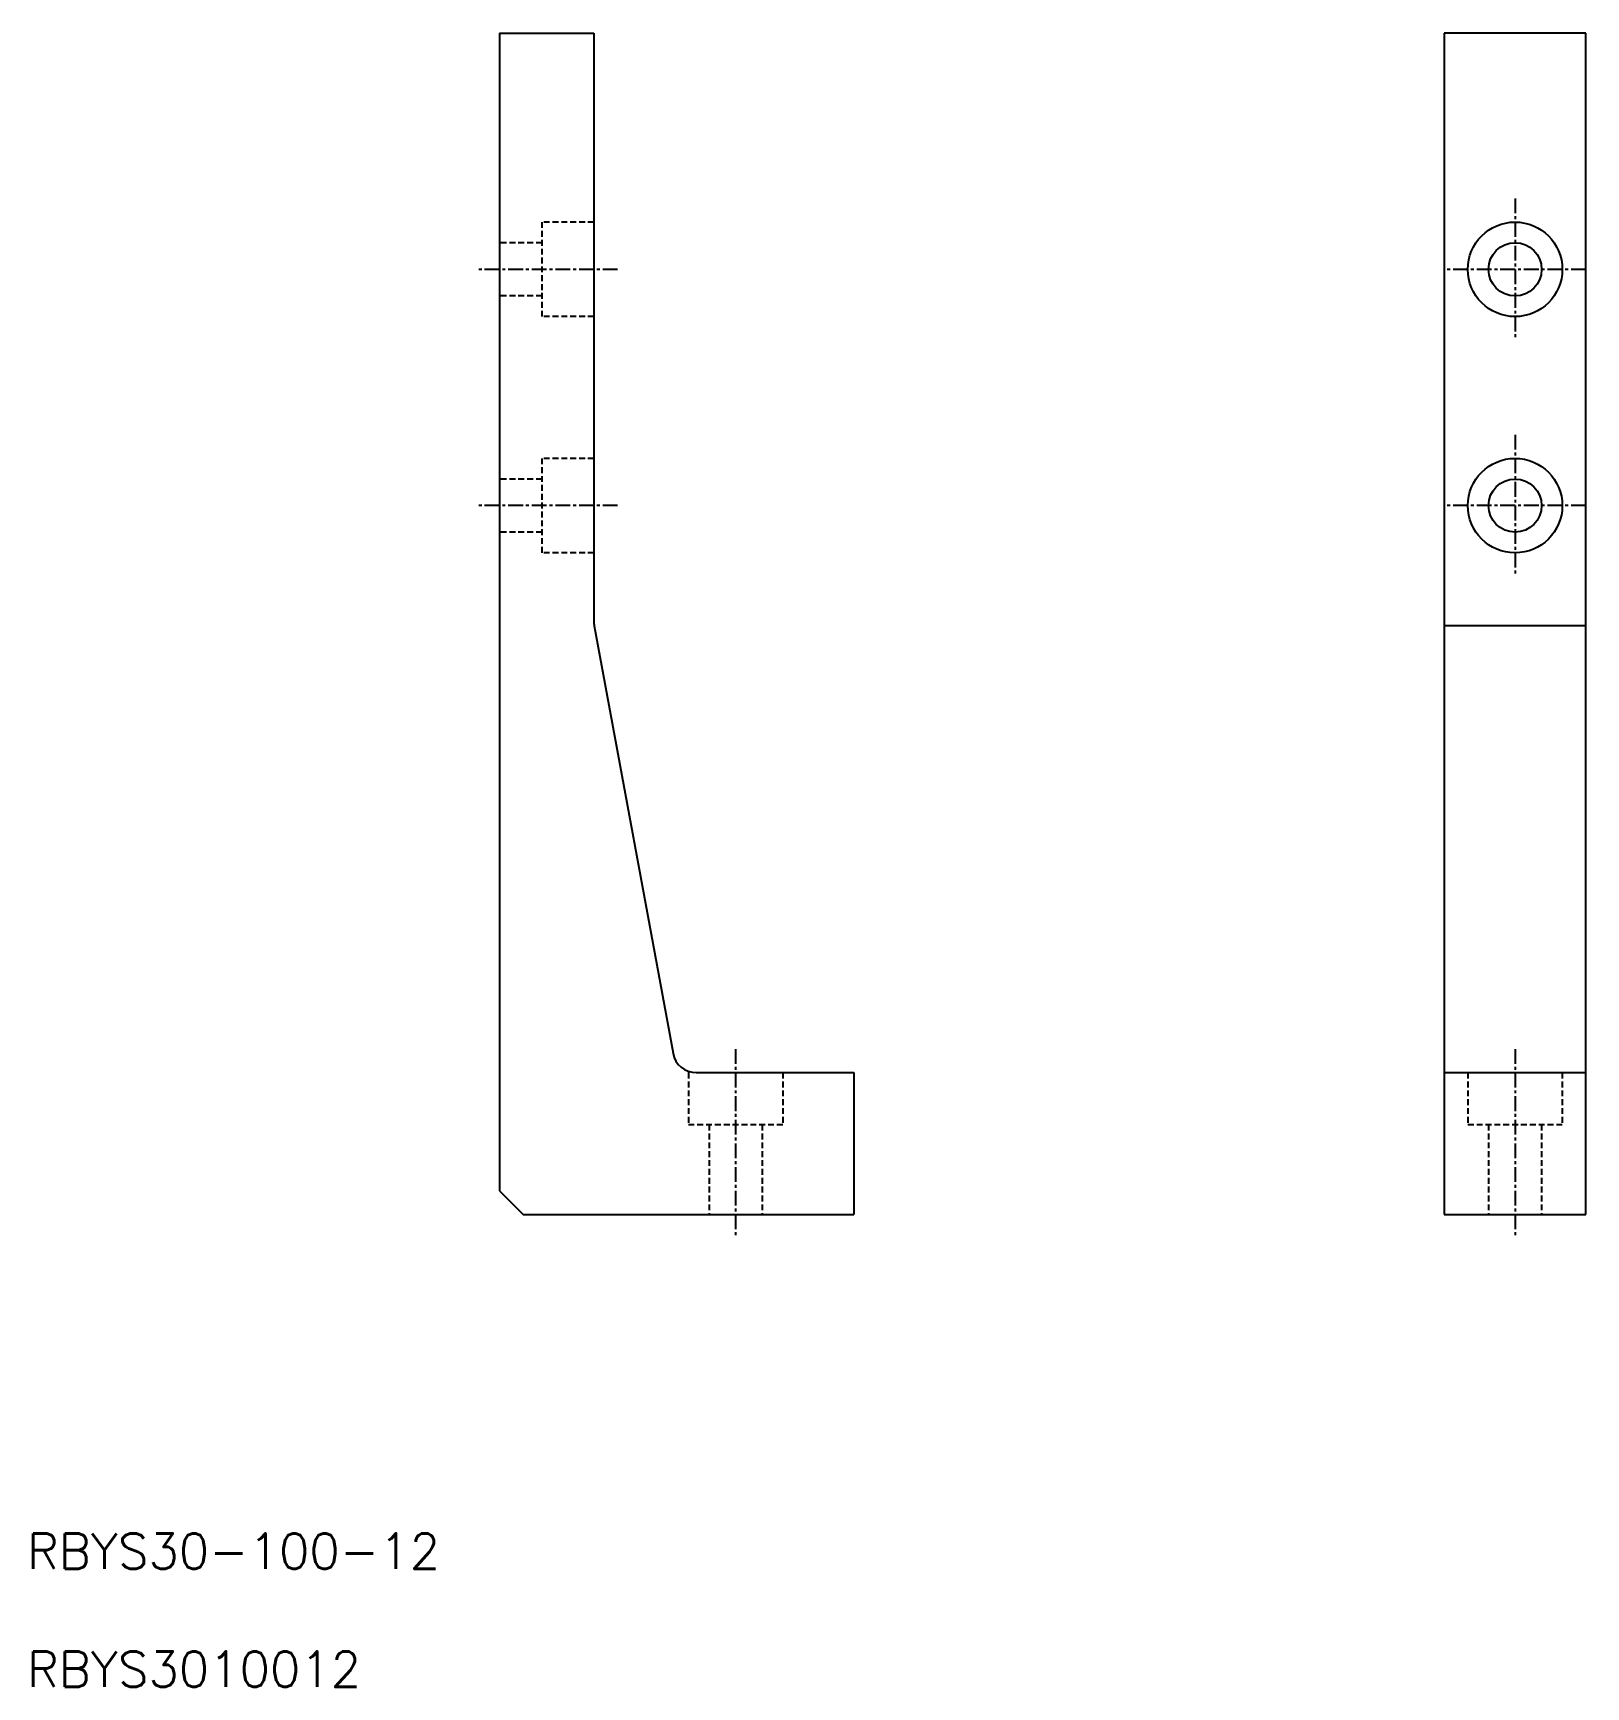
# Model space of a CAD drawing. Extents: x 11 to 142, y 10 to 150.
import ezdxf

# ---------------------------------------------------------------- set-up
doc = ezdxf.new("R2010")
doc.units = 0
doc.linetypes.add('CENTER', pattern=[2, 1.25, -0.25, 0.25, -0.25])
doc.linetypes.add('DASHED', pattern=[0.75, 0.5, -0.25])
doc.layers.get('0').update_dxf_attribs({"linetype": 'CONTINUOUS'})
doc.layers.add('CENTER', color=1, linetype='CENTER')
doc.styles.get("Standard").update_dxf_attribs({"font": 'txt.shx'})

msp = doc.modelspace()

# ---------------------------------------------------------------- linework, layer by layer
at = {"color": 7, "linetype": 'CONTINUOUS'}
for p, q in [((50, 150), (50, 52)), ((50, 150), (58, 150)), ((58, 150), (58, 100.18)), ((142, 150), (130, 150)), ((130, 150), (130, 50)), ((142, 50), (142, 150)), ((58.03, 99.82), (64.7, 63.64)), ((142, 99.82), (130, 99.82)), ((66.67, 62), (80, 62)), ((80, 62), (80, 50)), ((130, 62), (142, 62)), ((50, 52), (52, 50)), ((52, 50), (80, 50)), ((130, 50), (142, 50))]:
    msp.add_line(p, q, dxfattribs=at)
at = {"color": 3, "linetype": 'DASHED'}
for p, q in [((58, 134), (53.6, 134)), ((53.6, 134), (53.6, 126)), ((53.6, 132.25), (50, 132.25)), ((53.6, 127.75), (50, 127.75)), ((58, 126), (53.6, 126)), ((58, 114), (53.6, 114)), ((53.6, 114), (53.6, 106)), ((53.6, 112.25), (50, 112.25)), ((53.6, 107.75), (50, 107.75)), ((58, 106), (53.6, 106)), ((66, 62), (66, 57.6)), ((74, 62), (74, 57.6)), ((132, 62), (132, 57.6)), ((140, 62), (140, 57.6)), ((66, 57.6), (74, 57.6)), ((67.75, 57.6), (67.75, 50)), ((72.25, 57.6), (72.25, 50)), ((132, 57.6), (140, 57.6)), ((133.75, 57.6), (133.75, 50)), ((138.25, 57.6), (138.25, 50))]:
    msp.add_line(p, q, dxfattribs=at)
at = {"color": 7, "linetype": 'CONTINUOUS'}
for centre, radius in [((136, 130), 4), ((136, 130), 2.25), ((136, 110), 4), ((136, 110), 2.25)]:
    msp.add_circle(centre, radius, dxfattribs=at)
for centre, start, end in [((60, 100.18), 180, 190.4375), ((60, 100.18), 180, 190.4375), ((66.67, 64), 190.4375, 270)]:
    msp.add_arc(centre, 2, start, end, dxfattribs=at)
at = {"layer": 'CENTER', "color": 1, "linetype": 'CENTER'}
for p, q in [((136, 136), (136, 124)), ((60, 130), (48, 130)), ((142, 130), (130, 130)), ((136, 116), (136, 104)), ((60, 110), (48, 110)), ((142, 110), (130, 110)), ((70, 64), (70, 48)), ((136, 64), (136, 48))]:
    msp.add_line(p, q, dxfattribs=at)

# ---------------------------------------------------------------- texts
at = {"color": 7, "linetype": 'CONTINUOUS'}
for s, p in [('RBYS30-100-12 ', (10, 20)), ('RBYS3010012 ', (10, 10))]:
    msp.add_text(s, height=3, dxfattribs=at).set_placement(p)

doc.saveas('drawing.dxf')
